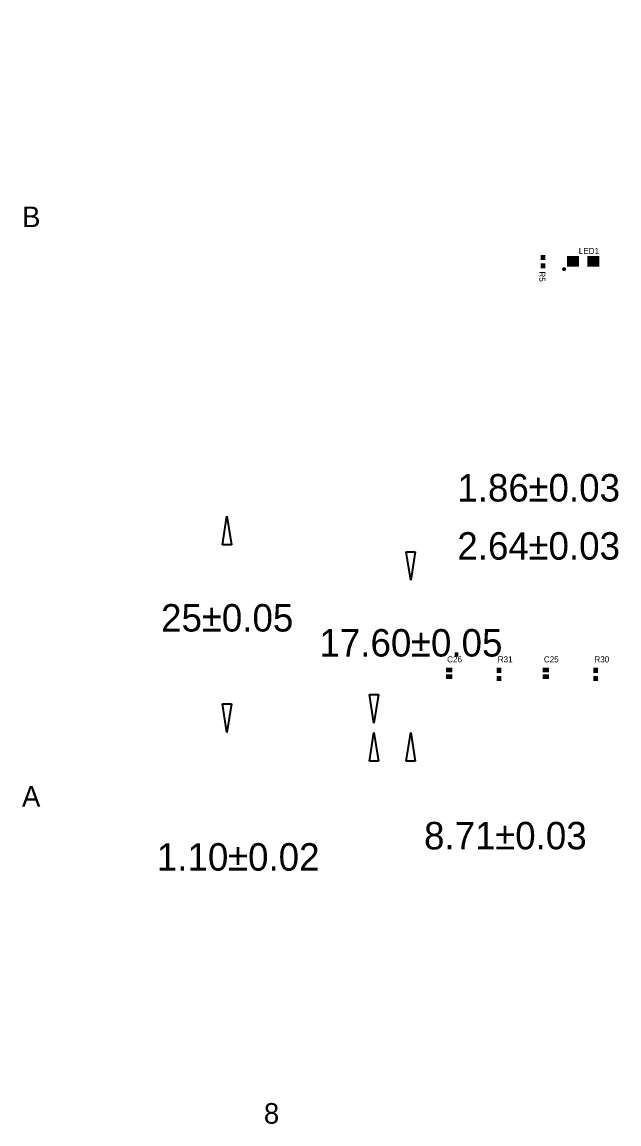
# Model space of a CAD drawing. Header units: millimetres. Extents: x 111 to 521, y 105 to 375.
# Drawn here: x 110.8 to 179.8, y 105.7 to 233.1 of the extents above; entities that cross this region are included whole.
import ezdxf

# ---------------------------------------------------------------- set-up
doc = ezdxf.new("R2010")
doc.units = ezdxf.units.MM
for name, color, linetype in [('DrillDrawing', 1, 'Continuous'), ('TopLayer', 1, 'Continuous'), ('TopOverlay', 2, 'Continuous'), ('TopPaste', 8, 'Continuous'), ('TopSolder', 216, 'Continuous')]:
    doc.layers.add(name, color=color, linetype=linetype)

msp = doc.modelspace()

# ---------------------------------------------------------------- linework, layer by layer
at = {"layer": 'DrillDrawing'}
for p, q in [((134, 172.63), (134.51, 175.93)), ((134.51, 175.93), (135.02, 172.63)), ((135.02, 172.63), (134, 172.63)), ((155.75, 168.53), (155.24, 171.84)), ((155.24, 171.84), (156.26, 171.84)), ((156.26, 171.84), (155.75, 168.53)), ((134.51, 150.93), (134, 154.24)), ((134, 154.24), (135.02, 154.24)), ((135.02, 154.24), (134.51, 150.93)), ((151.5, 152.03), (150.99, 155.34)), ((150.99, 155.34), (152.01, 155.34)), ((152.01, 155.34), (151.5, 152.03)), ((150.99, 147.63), (151.5, 150.93)), ((151.5, 150.93), (152.01, 147.63)), ((155.24, 147.63), (155.75, 150.93)), ((155.75, 150.93), (156.26, 147.63)), ((152.01, 147.63), (150.99, 147.63)), ((156.26, 147.63), (155.24, 147.63))]:
    msp.add_line(p, q, dxfattribs=at)
at = {"layer": 'DrillDrawing', "const_width": 0.0038}
for points in [[(115.91, 109.96), (115.91, 370.31)], [(131.34, 175.93), (190.59, 175.93)], [(134.51, 166.53), (134.51, 175.93)], [(112.73, 175.05), (115.91, 175.05)], [(155.75, 168.53), (155.75, 174.88)], [(152.57, 168.53), (179.24, 168.53)], [(134.51, 150.93), (134.51, 161.49)], [(151.5, 152.03), (151.5, 158.38)], [(148.33, 152.03), (187.95, 152.03)], [(131.34, 150.93), (179.24, 150.93)], [(148.33, 150.93), (179.24, 150.93)], [(151.5, 136.37), (151.5, 150.93)], [(152.57, 150.93), (179.24, 150.93)], [(155.75, 144.58), (155.75, 150.93)], [(176.03, 138.83), (180.51, 138.83)], [(145.15, 136.37), (151.5, 136.37)], [(115.91, 109.96), (515.96, 109.96)], [(165.91, 107.8), (165.91, 109.96)]]:
    msp.add_lwpolyline(points, dxfattribs=at)
at = {"layer": 'DrillDrawing', "const_width": 0.0019}
for points in [[(131.34, 175.93, 1), (131.34, 175.93, 1)], [(134.51, 175.93, 1), (134.51, 175.93, 1)], [(112.73, 175.05, 1), (112.73, 175.05, 1)], [(115.91, 175.05, 1), (115.91, 175.05, 1)], [(155.75, 174.88, 1), (155.75, 174.88, 1)], [(152.57, 168.53, 1), (152.57, 168.53, 1)], [(155.75, 168.53, 1), (155.75, 168.53, 1)], [(179.24, 168.53, 1), (179.24, 168.53, 1)], [(134.51, 166.53, 1), (134.51, 166.53, 1)], [(134.51, 161.49, 1), (134.51, 161.49, 1)], [(151.5, 158.38, 1), (151.5, 158.38, 1)], [(148.33, 152.03, 1), (148.33, 152.03, 1)], [(151.5, 152.03, 1), (151.5, 152.03, 1)], [(131.34, 150.93, 1), (131.34, 150.93, 1)], [(134.51, 150.93, 1), (134.51, 150.93, 1)], [(148.33, 150.93, 1), (148.33, 150.93, 1)], [(151.5, 150.93, 1), (151.5, 150.93, 1)], [(152.57, 150.93, 1), (152.57, 150.93, 1)], [(155.75, 150.93, 1), (155.75, 150.93, 1)], [(179.24, 150.93, 1), (179.24, 150.93, 1)], [(179.24, 150.93, 1), (179.24, 150.93, 1)], [(179.24, 150.93, 1), (179.24, 150.93, 1)], [(155.75, 144.58, 1), (155.75, 144.58, 1)], [(176.03, 138.83, 1), (176.03, 138.83, 1)], [(145.15, 136.37, 1), (145.15, 136.37, 1)], [(151.5, 136.37, 1), (151.5, 136.37, 1)], [(151.5, 136.37, 1), (151.5, 136.37, 1)], [(115.91, 109.96, 1), (115.91, 109.96, 1)], [(115.91, 109.96, 1), (115.91, 109.96, 1)], [(165.91, 109.96, 1), (165.91, 109.96, 1)], [(165.91, 107.8, 1), (165.91, 107.8, 1)]]:
    msp.add_lwpolyline(points, format="xyb", close=True, dxfattribs=at)
at = {"layer": 'TopLayer'}
for points in [[(171.23, 205.63), (171.23, 206.08), (170.83, 205.63), (170.83, 206.08)], [(171.23, 204.68), (171.23, 205.12), (170.83, 204.68), (170.83, 205.12)], [(175.13, 205.95), (173.88, 205.95), (175.13, 204.85), (173.88, 204.85)], [(177.48, 205.95), (176.23, 205.95), (177.48, 204.85), (176.23, 204.85)], [(160.5, 157.95), (160.5, 158.35), (159.9, 157.95), (159.9, 158.35)], [(166.15, 157.9), (166.15, 158.35), (165.75, 157.9), (165.75, 158.35)], [(171.67, 157.95), (171.67, 158.35), (171.07, 157.95), (171.07, 158.35)], [(177.33, 157.9), (177.33, 158.35), (176.93, 157.9), (176.93, 158.35)], [(160.5, 157.2), (160.5, 157.6), (159.9, 157.2), (159.9, 157.6)], [(166.15, 156.95), (166.15, 157.4), (165.75, 156.95), (165.75, 157.4)], [(171.67, 157.2), (171.67, 157.6), (171.07, 157.2), (171.07, 157.6)], [(177.33, 156.95), (177.33, 157.4), (176.93, 156.95), (176.93, 157.4)]]:
    msp.add_solid(points, dxfattribs=at)
at = {"layer": 'TopOverlay'}
for points, const_width in [([(173.58, 204.5, 1), (173.38, 204.5, 1)], 0.254), ([(173.31, 204.5, 1), (173.44, 204.5, 1)], 0.127), ([(173.51, 204.5, 1), (173.64, 204.5, 1)], 0.127)]:
    msp.add_lwpolyline(points, format="xyb", close=True, dxfattribs=dict(at, const_width=const_width))
at = {"layer": 'TopPaste'}
for points in [[(171.18, 205.68), (171.18, 206.03), (170.88, 205.68), (170.88, 206.03)], [(175.08, 205.9), (173.93, 205.9), (175.08, 204.9), (173.93, 204.9)], [(177.43, 205.9), (176.28, 205.9), (177.43, 204.9), (176.28, 204.9)], [(171.18, 204.73), (171.18, 205.08), (170.88, 204.73), (170.88, 205.08)], [(160.45, 158), (160.45, 158.3), (159.95, 158), (159.95, 158.3)], [(166.1, 157.95), (166.1, 158.3), (165.8, 157.95), (165.8, 158.3)], [(171.62, 158), (171.62, 158.3), (171.12, 158), (171.12, 158.3)], [(177.28, 157.95), (177.28, 158.3), (176.98, 157.95), (176.98, 158.3)], [(160.45, 157.25), (160.45, 157.55), (159.95, 157.25), (159.95, 157.55)], [(166.1, 157), (166.1, 157.35), (165.8, 157), (165.8, 157.35)], [(171.62, 157.25), (171.62, 157.55), (171.12, 157.25), (171.12, 157.55)], [(177.28, 157), (177.28, 157.35), (176.98, 157), (176.98, 157.35)]]:
    msp.add_solid(points, dxfattribs=at)
at = {"layer": 'TopSolder'}
for points in [[(171.3, 205.56), (171.3, 206.15), (170.76, 205.56), (170.76, 206.15)], [(171.3, 204.61), (171.3, 205.19), (170.76, 204.61), (170.76, 205.19)], [(175.2, 206.02), (173.81, 206.02), (175.2, 204.78), (173.81, 204.78)], [(177.55, 206.02), (176.16, 206.02), (177.55, 204.78), (176.16, 204.78)], [(160.57, 157.88), (160.57, 158.42), (159.83, 157.88), (159.83, 158.42)], [(166.22, 157.83), (166.22, 158.42), (165.68, 157.83), (165.68, 158.42)], [(171.74, 157.88), (171.74, 158.42), (171, 157.88), (171, 158.42)], [(177.4, 157.83), (177.4, 158.42), (176.86, 157.83), (176.86, 158.42)], [(160.57, 157.13), (160.57, 157.67), (159.83, 157.13), (159.83, 157.67)], [(166.22, 156.88), (166.22, 157.47), (165.68, 156.88), (165.68, 157.47)], [(171.74, 157.13), (171.74, 157.67), (171, 157.13), (171, 157.67)], [(177.4, 156.88), (177.4, 157.47), (176.86, 156.88), (176.86, 157.47)]]:
    msp.add_solid(points, dxfattribs=at)

# ---------------------------------------------------------------- texts
at = {"layer": 'DrillDrawing'}
for s, height, p in [('B', 2.38, (110.83, 209.36)), ('1.86', 3.175, (161.14, 177.64)), ('±0.03', 3.175, (169.35, 177.64)), ('2.64', 3.175, (161.14, 170.92)), ('±0.03', 3.175, (169.35, 170.92)), ('25', 3.175, (126.9, 162.61)), ('±0.05', 3.175, (131.59, 162.61)), ('17.60', 3.175, (145.2, 159.72)), ('±0.05', 3.175, (155.76, 159.72)), ('A', 2.38, (110.82, 142.37)), ('8.71', 3.175, (157.29, 137.43)), ('±0.03', 3.175, (165.5, 137.43)), ('1.10', 3.175, (126.41, 134.97)), ('±0.02', 3.175, (134.62, 134.97)), ('8', 2.38, (138.78, 105.72))]:
    msp.add_text(s, height=height, dxfattribs=at).set_placement(p)
at = {"layer": 'TopOverlay'}
for s, rotation, p in [('LED1', 360, (175.18, 206.26)), ('R5', 270, (170.6, 204.24))]:
    msp.add_text(s, height=0.7, rotation=rotation, dxfattribs=at).set_placement(p)
for s, p in [('C26', (159.96, 159.05)), ('R31', (165.81, 159.05)), ('C25', (171.14, 159.05)), ('R30', (176.98, 159.05))]:
    msp.add_text(s, height=0.7, dxfattribs=at).set_placement(p)

doc.saveas('drawing.dxf')
